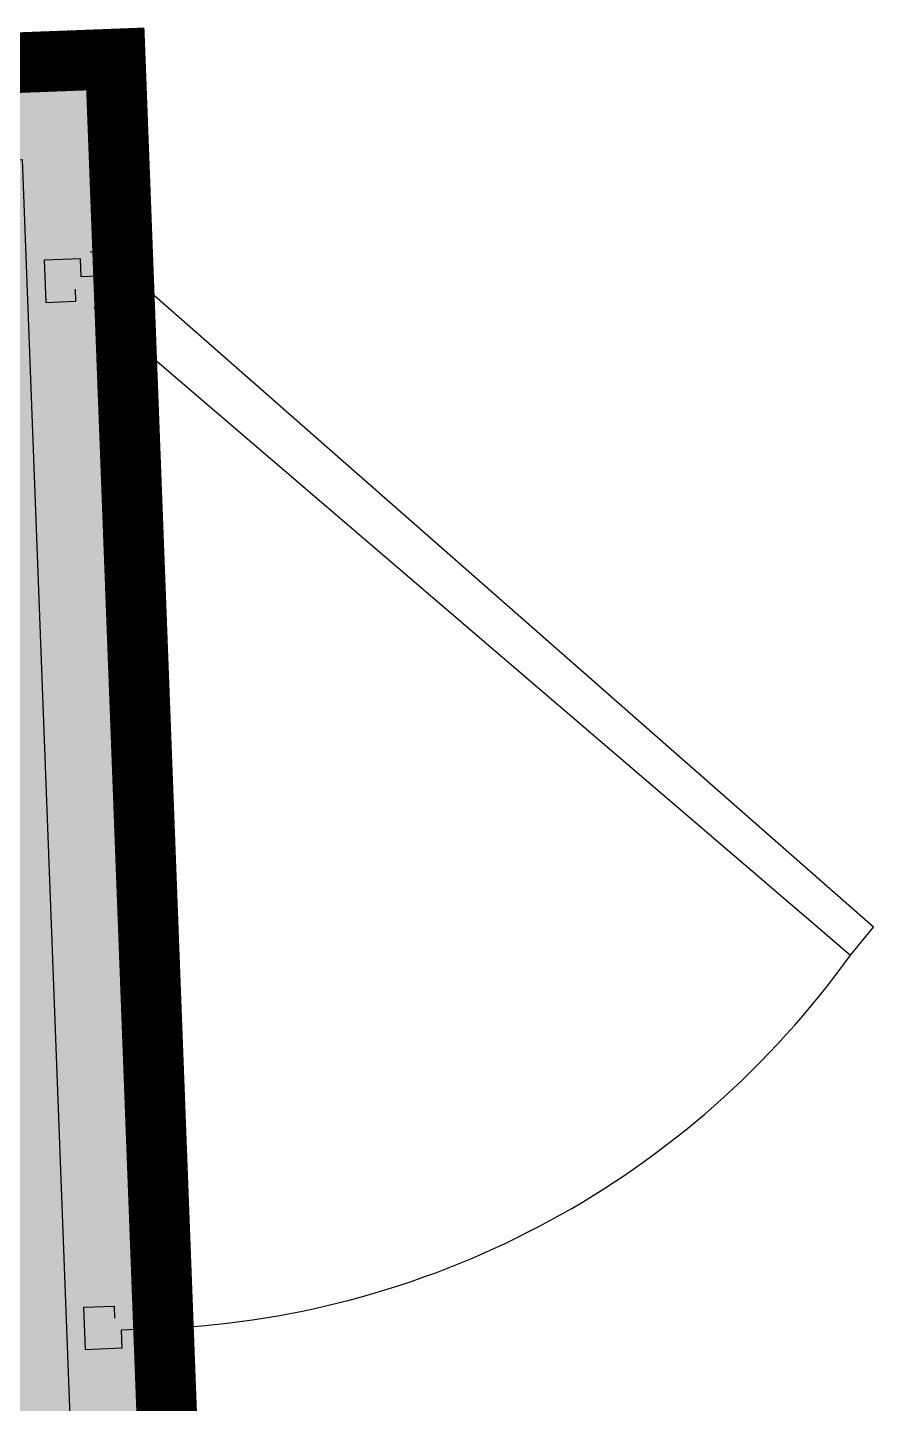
# Model space of a CAD drawing. Header units: metres. Extents: x 1956498 to 1957612, y 2277909 to 2278547.
# Drawn here: x 1956802.465 to 1956803.163, y 2278138.466 to 2278139.602 of the extents above; entities that cross this region are included whole.
import ezdxf
from ezdxf.enums import TextEntityAlignment as Align

# ---------------------------------------------------------------- set-up
doc = ezdxf.new("R2010")
doc.units = ezdxf.units.M
for name, color, linetype in [('PVcase Transformers', 7, 'Continuous'), ('UBS-100-Postes', 8, 'Continuous'), ('UBS_400_DETAIL POSTE HTA TOOLKIT UBS', 7, 'Continuous')]:
    doc.layers.add(name, color=color, linetype=linetype)
doc.styles.get("Standard").update_dxf_attribs({"font": 'verdana.ttf'})

# ---------------------------------------------------------------- blocks, each defined once
blk = doc.blocks.new('*U2673')
at = {"layer": 'UBS-100-Postes', "true_color": 0xb0c4d8, "transparency": 33554687}
blk.add_hatch(color=9, dxfattribs=at).paths.add_polyline_path([(0, 3), (5.3, 3), (5.3, 0), (0, 0)])
at = {"layer": 'UBS-100-Postes', "color": 7, "transparency": 33554687, "const_width": 0.05}
blk.add_lwpolyline([(0, 3), (5.3, 3), (5.3, 0), (0, 0)], close=True, dxfattribs=at)
at = {"color": 7, "transparency": 33554687}
blk.add_attdef('NUMEROPOSTE', text='', height=1, dxfattribs=at).set_placement((2, 1.2055), align=Align.MIDDLE_CENTER)
blk = doc.blocks.new('UBS_PDT C1752')
at = {"color": 3}
for p, q in [((2.4913, -1.5031), (2.4913, -1.4731)), ((2.4839, -1.5102), (2.4613, -1.4876)), ((2.486, -1.5053), (2.4648, -1.4841)), ((2.5163, -1.5), (1.5563, -1.5))]:
    blk.add_line(p, q, dxfattribs=at)
at = {"const_width": 0.01}
blk.add_lwpolyline([(-2.65, 1.5), (2.65, 1.5), (2.65, -1.5), (-2.65, -1.5)], close=True, dxfattribs=at)
blk.add_lwpolyline([(-2.57, 1.42), (2.57, 1.42), (2.57, -1.42), (-2.57, -1.42)], close=True)
at = {"color": 3}
for points in [[(1.5563, -1.5), (1.6013, -1.5), (1.6013, -1.465), (1.5863, -1.465), (1.5863, -1.435), (1.6213, -1.435), (1.6213, -1.46), (1.6113, -1.46)], [(2.5163, -1.5), (2.4713, -1.5), (2.4713, -1.465), (2.4863, -1.465), (2.4863, -1.435), (2.4513, -1.435), (2.4513, -1.46), (2.4613, -1.46)]]:
    blk.add_lwpolyline(points, dxfattribs=at)
blk.add_lwpolyline([(2.4456, -1.4748), (1.8878, -2.0782), (1.9102, -2.0981), (2.4739, -1.5031)], close=True, dxfattribs=at)
blk.add_circle((2.4913, -1.5106), 0.0075, dxfattribs=at)
blk.add_arc((2.3402, -1.494), 0.7388, 180.4651, 232.2472, dxfattribs=at)

msp = doc.modelspace()

# ---------------------------------------------------------------- block references
at = {"layer": 'PVcase Transformers', "transparency": 33554687, "rotation": 92.17295982465782}
msp.add_blockref('*U2673', (1956802.7382, 2278134.2796), dxfattribs=at)
at = {"layer": 'UBS_400_DETAIL POSTE HTA TOOLKIT UBS', "transparency": 33554687, "rotation": 92.17295973550951}
msp.add_blockref('UBS_PDT C1752', (1956801.1388, 2278136.8709), dxfattribs=at)

doc.saveas('drawing.dxf')
